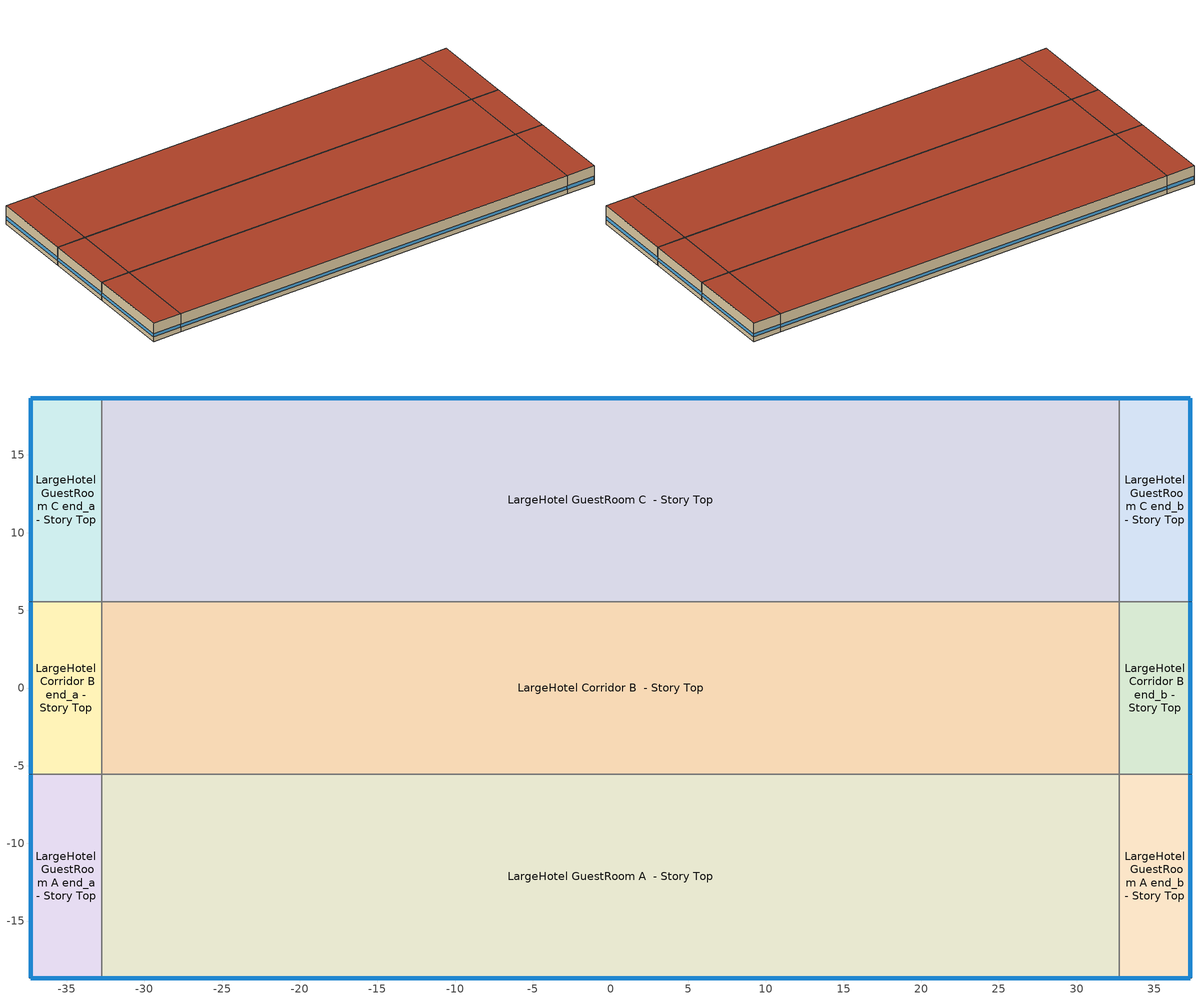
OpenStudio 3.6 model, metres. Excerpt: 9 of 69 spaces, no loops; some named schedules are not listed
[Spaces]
LargeHotel GuestRoom A end_a - Story Top
 floor adiabatic (Typical Interior Floor): -37.33,-18.67 -37.33,-5.55 -32.76,-5.55 -32.76,-18.67 z12.19
 wall outside: -37.33,-5.55 -37.33,-18.67 -32.76,-18.67 z12.19:15.24
 wall to LargeHotel Corridor B end_a - Story Top: -32.76,-5.55 -37.33,-5.55 z12.19:15.24
 wall to LargeHotel GuestRoom A  - Story Top: -32.76,-18.67 -32.76,-5.55 z12.19:15.24
 window (Window U-0.75 SHGC 0.48): -37.33,-5.58 -37.33,-18.64 z12.95:13.5; -37.3,-18.67 -32.78,-18.67 z12.95:13.51
 roof outside: -32.76,-18.67 -32.76,-5.55 -37.33,-5.55 -37.33,-18.67 z15.24
LargeHotel Corridor B end_a - Story Top
 floor adiabatic (Typical Interior Floor): -37.33,-5.55 -37.33,5.55 -32.76,5.55 -32.76,-5.55 z12.19
 wall outside: -37.33,5.55 -37.33,-5.55 z12.19:15.24
 wall to LargeHotel GuestRoom C end_a - Story Top: -32.76,5.55 -37.33,5.55 z12.19:15.24
 wall to LargeHotel Corridor B  - Story Top: -32.76,-5.55 -32.76,5.55 z12.19:15.24
 window (Window U-0.75 SHGC 0.48): -37.33,5.53 -37.33,-5.53 z12.95:13.51
 roof outside: -32.76,-5.55 -32.76,5.55 -37.33,5.55 -37.33,-5.55 z15.24
LargeHotel GuestRoom C end_a - Story Top
 floor adiabatic (Typical Interior Floor): -37.33,5.55 -37.33,18.67 -32.76,18.67 -32.76,5.55 z12.19
 wall outside: -32.76,18.67 -37.33,18.67 -37.33,5.55 z12.19:15.24
 wall to LargeHotel GuestRoom C  - Story Top: -32.76,5.55 -32.76,18.67 z12.19:15.24
 window (Window U-0.75 SHGC 0.48): -37.33,18.64 -37.33,5.58 z12.95:13.5; -32.78,18.67 -37.3,18.67 z12.95:13.51
 roof outside: -32.76,5.55 -32.76,18.67 -37.33,18.67 -37.33,5.55 z15.24
LargeHotel GuestRoom A  - Story Top
 floor adiabatic (Typical Interior Floor): -32.76,-18.67 -32.76,-5.55 32.76,-5.55 32.76,-18.67 z12.19
 wall outside: -32.76,-18.67 32.76,-18.67 z12.19:15.24
 wall to LargeHotel Corridor B  - Story Top: 32.76,-5.55 -32.76,-5.55 z12.19:15.24
 wall to LargeHotel GuestRoom A end_b - Story Top: 32.76,-18.67 32.76,-5.55 z12.19:15.24
 window (Window U-0.75 SHGC 0.48): -32.73,-18.67 32.73,-18.67 z12.95:13.5
 roof outside: 32.76,-18.67 32.76,-5.55 -32.76,-5.55 -32.76,-18.67 z15.24
LargeHotel Corridor B  - Story Top
 floor adiabatic (Typical Interior Floor): -32.76,-5.55 -32.76,5.55 32.76,5.55 32.76,-5.55 z12.19
 wall to LargeHotel GuestRoom C  - Story Top: 32.76,5.55 -32.76,5.55 z12.19:15.24
 wall to LargeHotel Corridor B end_b - Story Top: 32.76,-5.55 32.76,5.55 z12.19:15.24
 roof outside: 32.76,-5.55 32.76,5.55 -32.76,5.55 -32.76,-5.55 z15.24
LargeHotel GuestRoom C  - Story Top
 floor adiabatic (Typical Interior Floor): -32.76,5.55 -32.76,18.67 32.76,18.67 32.76,5.55 z12.19
 wall outside: 32.76,18.67 -32.76,18.67 z12.19:15.24
 wall to LargeHotel GuestRoom C end_b - Story Top: 32.76,5.55 32.76,18.67 z12.19:15.24
 window (Window U-0.75 SHGC 0.48): 32.73,18.67 -32.73,18.67 z12.95:13.5
 roof outside: 32.76,5.55 32.76,18.67 -32.76,18.67 -32.76,5.55 z15.24
LargeHotel GuestRoom A end_b - Story Top
 floor adiabatic (Typical Interior Floor): 32.76,-18.67 32.76,-5.55 37.33,-5.55 37.33,-18.67 z12.19
 wall outside: 32.76,-18.67 37.33,-18.67 37.33,-5.55 z12.19:15.24
 wall to LargeHotel Corridor B end_b - Story Top: 37.33,-5.55 32.76,-5.55 z12.19:15.24
 window (Window U-0.75 SHGC 0.48): 32.78,-18.67 37.3,-18.67 z12.95:13.51; 37.33,-18.64 37.33,-5.58 z12.95:13.5
 roof outside: 37.33,-18.67 37.33,-5.55 32.76,-5.55 32.76,-18.67 z15.24
LargeHotel Corridor B end_b - Story Top
 floor adiabatic (Typical Interior Floor): 32.76,-5.55 32.76,5.55 37.33,5.55 37.33,-5.55 z12.19
 wall outside: 37.33,-5.55 37.33,5.55 z12.19:15.24
 wall to LargeHotel GuestRoom C end_b - Story Top: 37.33,5.55 32.76,5.55 z12.19:15.24
 window (Window U-0.75 SHGC 0.48): 37.33,-5.53 37.33,5.53 z12.95:13.51
 roof outside: 37.33,-5.55 37.33,5.55 32.76,5.55 32.76,-5.55 z15.24
LargeHotel GuestRoom C end_b - Story Top
 floor adiabatic (Typical Interior Floor): 32.76,5.55 32.76,18.67 37.33,18.67 37.33,5.55 z12.19
 wall outside: 37.33,5.55 37.33,18.67 32.76,18.67 z12.19:15.24
 window (Window U-0.75 SHGC 0.48): 37.33,5.58 37.33,18.64 z12.95:13.5; 37.3,18.67 32.78,18.67 z12.95:13.51
 roof outside: 37.33,5.55 37.33,18.67 32.76,18.67 32.76,5.55 z15.24
[Site]
Maxwell Afb: Latitude {deg}=32.38; Longitude {deg}=-86.35; Time Zone {hr}=-6; Elevation {m}=53; Terrain=City
[Site:WaterMainsTemperature]
Calculation Method=Correlation; Annual Average Outdoor Air Temperature {C}=18.7358; Maximum Difference In Monthly Average Outdoor Air Temperatures {deltaC}=20.53
[SizingPeriod:DesignDay] Daily Dry-Bulb Temperature Range {deltaC}=10.3; Barometric Pressure {Pa}=100702; Wind Speed {m/s}=3; Wind Direction {deg}=240; Rain Indicator=No; Snow Indicator=No; Day of Month=21; Month=7; Day Type=SummerDesignDay; Daylight Saving Time Indicator=No; Dry-Bulb Temperature Range Modifier Type=DefaultMultipliers; Solar Model Indicator=ASHRAETau; ASHRAE Clear Sky Optical Depth for Beam Irradiance=0.459; ASHRAE Clear Sky Optical Depth for Diffuse Irradiance=2.177
Name | Maximum Dry-Bulb Temperature {C} | Humidity Condition Type | Wetbulb or DewPoint at Maximum Dry-Bulb {C}
Maxwell Afb Ann Clg .4% Condns DB=>MWB 1 | 36.3 | Wetbulb | 24.8
Maxwell Afb Ann Clg .4% Condns WB=>MDB 1 | 32.9 | Wetbulb | 27
Maxwell Afb Ann Clg 1% Condns DB=>MWB 1 | 35.2 | Wetbulb | 24.8
Maxwell Afb Ann Clg 2% Condns DP=>MDB 1 | 28.6 | Dewpoint | 24.5
[ClimateZones]
Climate Zone Institution Name 1=ASHRAE; Climate Zone Document Name 1=ANSI/ASHRAE Standard 169; Climate Zone Document Year 1=2006; Climate Zone Value 1=ASHRAE 169-2013-3A; Climate Zone Institution Name 2=CEC; Climate Zone Document Name 2=California Climate Zone Descriptions; Climate Zone Document Year 2=1995
[Building]
ComStock DOE Ref 1980-2004|LargeHotel: North Axis {deg}=135; Default Construction Set=Res ComStock DOE Ref 1980-2004 - LrgHotel - ASHRAE 169-2013-3A; Default Schedule Set=Building Default Schedule Set; Standards Building Type=LargeHotel
[Site:GroundTemperature:FCfactorMethod]
January Ground Temperature {C}=16; February Ground Temperature {C}=11.9; March Ground Temperature {C}=7.7; April Ground Temperature {C}=4; May Ground Temperature {C}=7.9; June Ground Temperature {C}=13.8; July Ground Temperature {C}=17.2; August Ground Temperature {C}=20.8; September Ground Temperature {C}=24.8; October Ground Temperature {C}=26.1; November Ground Temperature {C}=26.5; December Ground Temperature {C}=22.5
[DefaultConstructionSet]
Res ComStock DOE Ref 1980-2004 - LrgHotel - ASHRAE 169-2013-3A: Default Exterior Surface Constructions=Default Surface Constructions 1; Default Interior Surface Constructions=Default Surface Constructions 2; Default Ground Contact Surface Constructions=Default Surface Constructions 3; Default Exterior SubSurface Constructions=Default Sub Surface Constructions 1; Default Interior SubSurface Constructions=Default Sub Surface Constructions 2; Interior Partition Construction=Typical Interior Partition
[DefaultSurfaceConstructions]
Name | Floor Construction | Wall Construction | Roof Ceiling Construction
Default Surface Constructions 1 | Typical Insulated Exterior Mass Floor | Typical Insulated Steel Framed Exterior Wall R-7.69 | Typical IEAD Roof R-13.89
Default Surface Constructions 2 | Typical Interior Floor | Typical Interior Wall | Typical Interior Ceiling
Default Surface Constructions 3 | Typical Insulated Carpeted 6in Slab Floor | Typical Insulated Basement Mass Wall R-6.99
[Construction]
Typical Insulated Exterior Mass Floor: Typical Insulation R-1.06, 4 in. Normalweight Concrete Floor, Typical Carpet Pad
Typical IEAD Roof R-13.89: Roof Membrane, Typical Insulation R-12.77, Metal Roof Surface
Typical Interior Floor: 100mm Normalweight concrete floor, CP02 CARPET PAD
Typical Interior Wall: G01 13mm gypsum board, G01 13mm gypsum board
Typical Interior Ceiling: CP02 CARPET PAD, 100mm Normalweight concrete floor
Typical Insulated Carpeted 6in Slab Floor: 6 in. Normalweight Concrete Floor, Typical Carpet Pad
Typical Insulated Basement Mass Wall R-6.99: Typical Insulation R-5.44, 8 in. Concrete Block Basement Wall
U 0.72 SHGC 0.25 Simple Glazing Window U-0.72 SHGC 0.25: U 0.72 SHGC 0.25 Simple Glazing U-0.72 SHGC 0.25
U 0.72 SHGC 0.25 Simple Glazing Window U-0.72 SHGC 0.25 1: U 0.72 SHGC 0.25 Simple Glazing U-0.72 SHGC 0.25 1
Typical Insulated Metal Door: F08 Metal surface, Typical Insulation R-5.51
U 0.88 SHGC 0.16 Sgl Ref-A-L Clr 6mm: REF A CLEAR LO 6MM
Typical Overhead Door: Typical Insulation R-5.51
Typical Interior Window: Clear 3mm
Typical Interior Door; Typical Interior Partition: G05 25mm wood
Typical Insulated Steel Framed Exterior Wall R-7.69: 25mm Stucco, 5/8 in. Gypsum Board, Typical Insulation R-5.51, 5/8 in. Gypsum Board
InteriorFurnishings 1: Std Wood 6inch 1
Window U-0.75 SHGC 0.48: Simple Glazing Double - No LowE - Tinted/Reflective - Aluminum
[Material:NoMass] Roughness=Smooth; Thermal Absorptance=0.9; Solar Absorptance=0.7
Name | Thermal Resistance {m2-K/W} | Visible Absorptance
Typical Insulation R-1.06 | 0.18664 | 0.7
Typical Carpet Pad; CP02 CARPET PAD | 0.21648 | 0.8
Typical Insulation R-12.77 | 2.24922 | 0.7
Typical Insulation R-5.44 | 0.958542 | 0.7
Typical Insulation R-5.51 | 0.970972 | 0.7
[Material] Thermal Absorptance=0.9
Name | Roughness | Thickness {m} | Conductivity {W/m-K} | Density {kg/m3} | Specific Heat {J/kg-K} | Solar Absorptance | Visible Absorptance
4 in. Normalweight Concrete Floor | MediumRough | 0.1016 | 2.31 | 2322 | 832 | 0.7 | 0.7
Roof Membrane | VeryRough | 0.0095 | 0.16 | 1121.29 | 1460 | 0.7 | 0.7
Metal Roof Surface; F08 Metal surface | Smooth | 0.0008 | 45.28 | 7824 | 500 | 0.7 | 0.7
100mm Normalweight concrete floor | MediumRough | 0.1016 | 2.31045 | 2322 | 832.557 | 0.7 | 0.7
G01 13mm gypsum board | Smooth | 0.0127 | 0.160031 | 800.001 | 1090.73 | 0.7 | 0.5
6 in. Normalweight Concrete Floor | MediumRough | 0.1524 | 2.31 | 2322 | 832 | 0.7 | 0.7
8 in. Concrete Block Basement Wall | MediumRough | 0.2032 | 1.326 | 1842 | 912 | 0.7 | 0.7
G05 25mm wood | MediumSmooth | 0.0254 | 0.15 | 608 | 1630 | 0.5 | 0.5
25mm Stucco | Smooth | 0.0254 | 0.72 | 1856 | 840 | 0.7 | 0.7
5/8 in. Gypsum Board | MediumSmooth | 0.0159 | 0.16 | 800 | 1090 | 0.7 | 0.7
Std Wood 6inch 1 | MediumSmooth | 0.15 | 0.12 | 540 | 1210 | 0.7 | 0.7
[DefaultSubSurfaceConstructions]
Name | Fixed Window Construction | Operable Window Construction | Door Construction | Glass Door Construction | Overhead Door Construction | Tubular Daylight Dome Construction | Tubular Daylight Diffuser Construction
Default Sub Surface Constructions 1 | U 0.72 SHGC 0.25 Simple Glazing Window U-0.72 SHGC 0.25 | U 0.72 SHGC 0.25 Simple Glazing Window U-0.72 SHGC 0.25 1 | Typical Insulated Metal Door | U 0.88 SHGC 0.16 Sgl Ref-A-L Clr 6mm | Typical Overhead Door | Typical Interior Window | Typical Interior Window
Default Sub Surface Constructions 2 | Typical Interior Window | Typical Interior Window | Typical Interior Door
[WindowMaterial:SimpleGlazingSystem]
Name | U-Factor {W/m2-K} | Solar Heat Gain Coefficient | Visible Transmittance
U 0.72 SHGC 0.25 Simple Glazing U-0.72 SHGC 0.25; U 0.72 SHGC 0.25 Simple Glazing U-0.72 SHGC 0.25 1 | 4.08835 | 0.25 | 0.13
Simple Glazing Double - No LowE - Tinted/Reflective - Aluminum | 4.25302 | 0.484 | 0.411
[WindowMaterial:Glazing] Optical Data Type=SpectralAverage; Infrared Transmittance at Normal Incidence=0; Front Side Infrared Hemispherical Emissivity=0.84; Conductivity {W/m-K}=0.9; Dirt Correction Factor for Solar and Visible Transmittance=1; Solar Diffusing=No
Name | Thickness {m} | Solar Transmittance at Normal Incidence | Front Side Solar Reflectance at Normal Incidence | Back Side Solar Reflectance at Normal Incidence | Visible Transmittance at Normal Incidence | Front Side Visible Reflectance at Normal Incidence | Back Side Visible Reflectance at Normal Incidence | Back Side Infrared Hemispherical Emissivity
REF A CLEAR LO 6MM | 0.006 | 0.066 | 0.341 | 0.493 | 0.08 | 0.41 | 0.37 | 0.4
Clear 3mm | 0.003 | 0.837 | 0.075 | 0.075 | 0.898 | 0.081 | 0.081 | 0.84
[SpaceType] Standards Building Type=LargeHotel
Name | Default Schedule Set | Design Specification Outdoor Air Object | Standards Space Type
LargeHotel Corridor - ComStock DOE Ref 1980-2004 | LargeHotel Corridor Schedule Set | LargeHotel Corridor Ventilation | Corridor
LargeHotel GuestRoom - ComStock DOE Ref 1980-2004 | LargeHotel GuestRoom Schedule Set | LargeHotel GuestRoom Ventilation | GuestRoom
[BuildingStory]
Story Top: Nominal Z Coordinate {m}=12.192; Nominal Floor to Floor Height {m}=3.048
[Space] Building Story=Story Top
Name | Space Type | Thermal Zone
LargeHotel GuestRoom A end_a - Story Top | LargeHotel GuestRoom - ComStock DOE Ref 1980-2004 | Zone LargeHotel GuestRoom A end_a - Story Top
LargeHotel Corridor B end_a - Story Top | LargeHotel Corridor - ComStock DOE Ref 1980-2004 | Zone LargeHotel Corridor B end_a - Story Top
LargeHotel GuestRoom C end_a - Story Top | LargeHotel GuestRoom - ComStock DOE Ref 1980-2004 | Zone LargeHotel GuestRoom C end_a - Story Top
LargeHotel GuestRoom A  - Story Top | LargeHotel GuestRoom - ComStock DOE Ref 1980-2004 | Zone LargeHotel GuestRoom A  - Story Top
LargeHotel Corridor B  - Story Top | LargeHotel Corridor - ComStock DOE Ref 1980-2004 | Zone LargeHotel Corridor B  - Story Top
LargeHotel GuestRoom C  - Story Top | LargeHotel GuestRoom - ComStock DOE Ref 1980-2004 | Zone LargeHotel GuestRoom C  - Story Top
LargeHotel GuestRoom A end_b - Story Top | LargeHotel GuestRoom - ComStock DOE Ref 1980-2004 | Zone LargeHotel GuestRoom A end_b - Story Top
LargeHotel Corridor B end_b - Story Top | LargeHotel Corridor - ComStock DOE Ref 1980-2004 | Zone LargeHotel Corridor B end_b - Story Top
LargeHotel GuestRoom C end_b - Story Top | LargeHotel GuestRoom - ComStock DOE Ref 1980-2004 | Zone LargeHotel GuestRoom C end_b - Story Top
[ThermalZone] Multiplier=1; Use Ideal Air Loads=No
Name | Thermostat
Zone LargeHotel GuestRoom A end_a - Story Top | LargeHotel GuestRoom - ComStock DOE Ref 1980-2004 Thermostat 7
Zone LargeHotel Corridor B end_a - Story Top | LargeHotel Corridor - ComStock DOE Ref 1980-2004 Thermostat 7
Zone LargeHotel GuestRoom C end_a - Story Top | LargeHotel GuestRoom - ComStock DOE Ref 1980-2004 Thermostat 18
Zone LargeHotel GuestRoom A  - Story Top | LargeHotel GuestRoom - ComStock DOE Ref 1980-2004 Thermostat 3
Zone LargeHotel Corridor B  - Story Top | LargeHotel Corridor - ComStock DOE Ref 1980-2004 Thermostat 3
Zone LargeHotel GuestRoom C  - Story Top | LargeHotel GuestRoom - ComStock DOE Ref 1980-2004 Thermostat 14
Zone LargeHotel GuestRoom A end_b - Story Top | LargeHotel GuestRoom - ComStock DOE Ref 1980-2004 Thermostat 10
Zone LargeHotel Corridor B end_b - Story Top | LargeHotel Corridor - ComStock DOE Ref 1980-2004 Thermostat 10
Zone LargeHotel GuestRoom C end_b - Story Top | LargeHotel GuestRoom - ComStock DOE Ref 1980-2004 Thermostat 21
[People:Definition] Number of People Calculation Method=People/Area; Fraction Radiant=0.3
Name | People per Space Floor Area {person/m2}
LargeHotel Corridor People Definition | 0.0107639
LargeHotel GuestRoom People Definition | 0.0384272
[People] Work Efficiency Schedule=Work Efficiency Schedule; Clothing Insulation Schedule=Clothing Schedule; Air Velocity Schedule=Air Velocity Schedule; Multiplier=1
Name | People Definition | Space or SpaceType
LargeHotel Corridor People | LargeHotel Corridor People Definition | LargeHotel Corridor - ComStock DOE Ref 1980-2004
LargeHotel GuestRoom People | LargeHotel GuestRoom People Definition | LargeHotel GuestRoom - ComStock DOE Ref 1980-2004
[Lights:Definition] Design Level Calculation Method=Watts/Area; Fraction Visible=0.2; Return Air Fraction=0
Name | Watts per Space Floor Area {W/m2} | Fraction Radiant
LargeHotel GuestRoom - ComStock DOE Ref 1980-2004 Task Lights Definition | 12.2275 | 0.125
LargeHotel Corridor - ComStock DOE Ref 1980-2004 General Lights Definition | 2.94907 | 0.31
[ElectricEquipment:Definition]
LargeHotel GuestRoom Elec Equip Definition: Design Level Calculation Method=Watts/Area; Watts per Space Floor Area {W/m2}=14.316; Fraction Latent=0; Fraction Radiant=0.5; Fraction Lost=0
[ElectricEquipment]
LargeHotel GuestRoom Elec Equip: Electric Equipment Definition=LargeHotel GuestRoom Elec Equip Definition; Space or SpaceType=LargeHotel GuestRoom - ComStock DOE Ref 1980-2004
[DesignSpecification:OutdoorAir] Outdoor Air Method=Sum
Name | Outdoor Air Flow per Floor Area {m3/s-m2} | Outdoor Air Flow per Person {m3/s-person}
LargeHotel Corridor Ventilation | 0.000254
LargeHotel GuestRoom Ventilation |  | 0.00707921
[DefaultScheduleSet]
Name | Number of People Schedule | People Activity Level Schedule | Lighting Schedule | Electric Equipment Schedule | Infiltration Schedule | Hours of Operation Schedule
LargeHotel Corridor Schedule Set | LargeHotel Common Occ | LargeHotel Activity | LargeHotel Bldg Light | LargeHotel Bldg Equip | LargeHotel Infil Quarter On
LargeHotel GuestRoom Schedule Set | LargeHotel GuestRoom Occ | LargeHotel Activity | HotelLarge BLDG_LIGHT_GUESTROOM_SCH_2013 | LargeHotel GuestRoom Equip | LargeHotel Infil Quarter On
Building Default Schedule Set |  |  |  |  |  | Building Hours of Operation NonResidential
[SpaceInfiltration:DesignFlowRate] Schedule=Always On Discrete; Design Flow Rate Calculation Method=Flow/ExteriorArea; Constant Term Coefficient=0; Temperature Term Coefficient=0; Velocity Term Coefficient=0.224; Velocity Squared Term Coefficient=0
Name | Space or SpaceType | Flow per Exterior Surface Area {m3/s-m2}
LargeHotel Corridor B end_a - Story Top Infiltration | LargeHotel Corridor B end_a - Story Top | 0.000410093
LargeHotel Corridor B end_b - Story Top Infiltration | LargeHotel Corridor B end_b - Story Top | 0.000410093
LargeHotel GuestRoom A  - Story Top Infiltration | LargeHotel GuestRoom A  - Story Top | 0.000193373
LargeHotel GuestRoom A end_a - Story Top Infiltration | LargeHotel GuestRoom A end_a - Story Top | 0.000485388
LargeHotel GuestRoom A end_b - Story Top Infiltration | LargeHotel GuestRoom A end_b - Story Top | 0.000485388
LargeHotel GuestRoom C  - Story Top Infiltration | LargeHotel GuestRoom C  - Story Top | 0.000193373
LargeHotel GuestRoom C end_a - Story Top Infiltration | LargeHotel GuestRoom C end_a - Story Top | 0.000485388
LargeHotel GuestRoom C end_b - Story Top Infiltration | LargeHotel GuestRoom C end_b - Story Top | 0.000485388
[Exterior:Lights:Definition]
Name | Design Level {W}
Parking Areas and Drives Def (W/ft^2) | 0.0414577
Building Facades Def (W/ft^2) | 0.2
Main Entries Def (W/ft) | 30
Other Doors Def (W/ft) | 20
Entry Canopies Def (W/ft^2) | 1.25
[Exterior:Lights] Schedule=Always On Discrete; Control Option=AstronomicalClock
Name | Exterior Lights Definition | Multiplier
Parking Areas and Drives | Parking Areas and Drives Def (W/ft^2) | 107836
Building Facades | Building Facades Def (W/ft^2) | 7348.47
Main Entries | Main Entries Def (W/ft) | 48
Other Doors | Other Doors Def (W/ft) | 27.24
Entry Canopies | Entry Canopies Def (W/ft^2) | 1620
[ThermostatSetpoint:DualSetpoint]
Name | Heating Setpoint Temperature Schedule | Cooling Setpoint Temperature Schedule
LargeHotel Corridor - ComStock DOE Ref 1980-2004 Thermostat 3; LargeHotel Corridor - ComStock DOE Ref 1980-2004 Thermostat 7; LargeHotel Corridor - ComStock DOE Ref 1980-2004 Thermostat 10 | LargeHotel Corridor HtgSetp | LargeHotel Corridor ClgSetp
LargeHotel GuestRoom - ComStock DOE Ref 1980-2004 Thermostat 3; LargeHotel GuestRoom - ComStock DOE Ref 1980-2004 Thermostat 7; LargeHotel GuestRoom - ComStock DOE Ref 1980-2004 Thermostat 10; LargeHotel GuestRoom - ComStock DOE Ref 1980-2004 Thermostat 14; LargeHotel GuestRoom - ComStock DOE Ref 1980-2004 Thermostat 18; LargeHotel GuestRoom - ComStock DOE Ref 1980-2004 Thermostat 21 | LargeHotel GuestRoom HtgSetp | LargeHotel GuestRoom ClgSetp
[InternalMass:Definition]
Internal Mass Definition 2: Construction=InteriorFurnishings 1; Design Level Calculation Method=SurfaceArea/Area; Surface Area per Space Floor Area=2
[InternalMass] Internal Mass Definition=Internal Mass Definition 2; Multiplier=1
Name | Space or SpaceType
LargeHotel Corridor B  - Story Top Mass | LargeHotel Corridor B  - Story Top
LargeHotel Corridor B end_a - Story Top Mass | LargeHotel Corridor B end_a - Story Top
LargeHotel GuestRoom A end_a - Story Top Mass | LargeHotel GuestRoom A end_a - Story Top
LargeHotel GuestRoom A end_b - Story Top Mass | LargeHotel GuestRoom A end_b - Story Top
LargeHotel GuestRoom C end_b - Story Top Mass | LargeHotel GuestRoom C end_b - Story Top
LargeHotel GuestRoom C end_a - Story Top Mass | LargeHotel GuestRoom C end_a - Story Top
LargeHotel Corridor B end_b - Story Top Mass | LargeHotel Corridor B end_b - Story Top
LargeHotel GuestRoom A  - Story Top Mass | LargeHotel GuestRoom A  - Story Top
LargeHotel GuestRoom C  - Story Top Mass | LargeHotel GuestRoom C  - Story Top
[Lights] Fraction Replaceable=1
Name | Lights Definition | Space or SpaceType
LargeHotel GuestRoom - ComStock DOE Ref 1980-2004 Task Lighting | LargeHotel GuestRoom - ComStock DOE Ref 1980-2004 Task Lights Definition | LargeHotel GuestRoom - ComStock DOE Ref 1980-2004
LargeHotel Corridor - ComStock DOE Ref 1980-2004 General Lighting | LargeHotel Corridor - ComStock DOE Ref 1980-2004 General Lights Definition | LargeHotel Corridor - ComStock DOE Ref 1980-2004
[Schedule:Ruleset]
Name | Default Day Schedule | Summer Design Day Schedule | Winter Design Day Schedule
LargeHotel GuestRoom HtgSetp | LargeHotel GuestRoom HtgSetp Default | LargeHotel GuestRoom HtgSetp Summer Design Day | LargeHotel GuestRoom HtgSetp Winter Design Day
LargeHotel GuestRoom ClgSetp | LargeHotel GuestRoom ClgSetp Default | LargeHotel GuestRoom ClgSetp Summer Design Day | LargeHotel GuestRoom ClgSetp Winter Design Day
[Schedule:Day]
LargeHotel GuestRoom Occ Default: Yes, 0, 5, 0.4125, 0, 15, 0.425, 0, 25, 0.4375, 0, 35, 0.45, 0, 45, 0.4625, 0, 55, 0.475, 1, 5, 0.4875, 1, 15, 0.5, 1, 45, 0.5, 1, 55, 0.513333, 2, 5, 0.526667, 2, 15, 0.54, 2, 25, 0.553333, 2, 35, 0.566667, 2, 45, 0.58, 2, 55, 0.591667, 3, 5, 0.603333, 3, 15, 0.615, 3, 25, 0.626667, 3, 35, 0.638333, 3, 45, 0.65, 6, 45, 0.65, 6, 55, 0.625, 7, 5, 0.6, 7, 15, 0.575, 7, 25, 0.55, 7, 35, 0.525, 7, 45, 0.5, 7, 55, 0.463333, 8, 5, 0.426667, 8, 15, 0.39, 8, 24, 0.353333, 8, 34, 0.316667, 8, 44, 0.28, 8, 45, 0.28, 9, 15, 0.28, 9, 24, 0.27375, 9, 34, 0.2675, 9, 44, 0.26125, 9, 54, 0.255, 10, 4, 0.24875, 10, 14, 0.2425, 10, 24, 0.23625, 10, 34, 0.23, 10, 44, 0.22375, 10, 54, 0.2175, 11, 4, 0.21125, 11, 14, 0.205, 11, 24, 0.19875, 11, 34, 0.1925, 11, 44, 0.18625, 11, 54, 0.18, 12, 4, 0.17375, 12, 14, 0.1675, 12, 24, 0.16125, 12, 34, 0.155, 12, 44, 0.14875, 12, 54, 0.1425, 13, 4, 0.13625, 13, 14, 0.13, 13, 15, 0.13, 17, 45, 0.13, 17, 55, 0.133889, 18, 5, 0.137778, 18, 15, 0.141667, 18, 25, 0.145556, 18, 35, 0.149444, 18, 45, 0.153333, 18, 55, 0.157222, 19, 5, 0.161111, 19, 15, 0.165, 19, 25, 0.168889, 19, 35, 0.172778, 19, 45, 0.176667, 19, 55, 0.180556, 20, 5, 0.184444, 20, 15, 0.188333, 20, 25, 0.192222, 20, 35, 0.196111, 20, 45, 0.2, 20, 55, 0.225, 21, 5, 0.25, 21, 15, 0.275, 21, 25, 0.3, 21, 35, 0.325, 21, 45, 0.35, 23, 15, 0.35, 23, 25, 0.3625, 23, 35, 0.375, 23, 45, 0.3875, 23, 55, 0.4, 24, 0, 0.4125
LargeHotel GuestRoom Occ Summer Design Day; HotelLarge BLDG_LIGHT_GUESTROOM_SCH_2013 Summer Design Day; LargeHotel GuestRoom Equip Summer Design Day: 24, 0, 1
LargeHotel GuestRoom Occ Wknd Day: Yes, 0, 10, 0.50099, 0, 20, 0.50198, 0, 30, 0.50297, 0, 40, 0.50396, 0, 49, 0.50495, 0, 50, 0.647525, 0, 59, 0.505941, 1, 0, 0.648515, 1, 9, 0.506931, 1, 10, 0.649505, 1, 15, 0.65, 1, 19, 0.507921, 1, 30, 0.508911, 1, 40, 0.509901, 1, 50, 0.510891, 2, 0, 0.511881, 2, 9, 0.512871, 2, 19, 0.513861, 2, 29, 0.514851, 2, 39, 0.515842, 2, 49, 0.516832, 2, 59, 0.517822, 3, 9, 0.518812, 3, 19, 0.519802, 3, 29, 0.520792, 3, 39, 0.521782, 3, 49, 0.522772, 3, 59, 0.523762, 4, 9, 0.524752, 4, 19, 0.525743, 4, 29, 0.526733, 4, 30, 0.2, 4, 39, 0.527723, 4, 40, 0.223333, 4, 49, 0.528713, 4, 50, 0.246667, 5, 0, 0.529703, 5, 10, 0.530693, 5, 15, 0.65, 5, 20, 0.531683, 5, 25, 0.625, 5, 30, 0.532673, 5, 35, 0.6, 5, 40, 0.533663, 5, 45, 0.575, 5, 50, 0.534653, 5, 55, 0.55, 6, 0, 0.535644, 6, 5, 0.525, 6, 10, 0.536634, 6, 15, 0.5, 6, 20, 0.537624, 6, 25, 0.496257, 6, 30, 0.538614, 6, 35, 0.492515, 6, 40, 0.539604, 6, 45, 0.488772, 6, 50, 0.540594, 6, 55, 0.485029, 7, 0, 0.541584, 7, 5, 0.481287, 7, 10, 0.542574, 7, 15, 0.477544, 7, 20, 0.543564, 7, 25, 0.473801, 7, 30, 0.544554, 7, 35, 0.470058, 7, 40, 0.545545, 7, 45, 0.466316, 7, 50, 0.546535, 7, 55, 0.462573, 8, 0, 0.547525, 8, 5, 0.45883, 8, 10, 0.548515, 8, 15, 0.455088, 8, 20, 0.549505, 8, 25, 0.451345, 8, 30, 0.550495, 8, 35, 0.447602, 8, 40, 0.551485, 8, 45, 0.44386, 8, 50, 0.552475, 8, 54, 0.440117, 9, 0, 0.553465, 9, 4, 0.436374, 9, 10, 0.554455, 9, 14, 0.432632, 9, 20, 0.555446, 9, 24, 0.428889, 9, 30, 0.556436, 9, 34, 0.425146, 9, 39, 0.557426, 9, 44, 0.421404, 9, 49, 0.558416, 9, 54, 0.417661, 9, 59, 0.559406, 10, 4, 0.413918, 10, 9, 0.560396, 10, 14, 0.410175, 10, 19, 0.561386, 10, 24, 0.406433, 10, 29, 0.562376, 10, 34, 0.40269, 10, 39, 0.563366, 10, 44, 0.398947, 10, 49, 0.564356, 10, 54, 0.395205, 10, 59, 0.565347, 11, 4, 0.391462, 11, 9, 0.566337, 11, 14, 0.387719, 11, 19, 0.567327, 11, 24, 0.383977, 11, 29, 0.568317, 11, 34, 0.380234, 11, 39, 0.569307, 11, 44, 0.376491, 11, 49, 0.570297, 11, 54, 0.372749, 11, 59, 0.571287, 12, 4, 0.369006, 12, 9, 0.572277, 12, 14, 0.365263, 12, 19, 0.573267, 12, 24, 0.36152, 12, 29, 0.574257, 12, 34, 0.357778, 12, 39, 0.575248, 12, 44, 0.354035, 12, 49, 0.576238, 12, 54, 0.350292, 12, 59, 0.577228, 13, 4, 0.34655, 13, 9, 0.578218, 13, 14, 0.342807, 13, 19, 0.579208, 13, 22, 0.34, 13, 29, 0.580198, 13, 39, 0.581188, 13, 49, 0.582178, 13, 52, 0.34, 13, 59, 0.583168, 14, 2, 0.337128, 14, 9, 0.584158, 14, 12, 0.334256, 14, 19, 0.585149, 14, 22, 0.331385, 14, 29, 0.586139, 14, 32, 0.328513, 14, 39, 0.587129, 14, 42, 0.325641, 14, 49, 0.588119, 14, 52, 0.322769, 14, 59, 0.589109, 15, 2, 0.319897, 15, 9, 0.590099, 15, 12, 0.317026, 15, 19, 0.591089, 15, 22, 0.314154, 15, 29, 0.592079, 15, 32, 0.311282, 15, 39, 0.593069, 15, 42, 0.30841, 15, 49, 0.594059, 15, 52, 0.305538, 15, 59, 0.59505, 16, 2, 0.302667, 16, 9, 0.59604, 16, 12, 0.299795, 16, 19, 0.59703, 16, 22, 0.296923, 16, 29, 0.59802, 16, 32, 0.294051, 16, 39, 0.59901, 16, 42, 0.291179, 16, 49, 0.6, 16, 52, 0.288308, 16, 59, 0.60099, 17, 2, 0.285436, 17, 9, 0.60198, 17, 12, 0.282564, 17, 19, 0.60297, 17, 22, 0.279692, 17, 29, 0.60396, 17, 32, 0.276821, 17, 39, 0.60495, 17, 42, 0.273949, 17, 49, 0.605941, 17, 52, 0.271077, 17, 59, 0.606931, 18, 2, 0.268205, 18, 9, 0.607921, 18, 12, 0.265333, 18, 19, 0.608911, 18, 22, 0.262462, 18, 29, 0.609901, 18, 32, 0.25959, 18, 39, 0.610891, 18, 42, 0.256718, 18, 49, 0.611881, 18, 52, 0.253846, 18, 59, 0.612871, 19, 2, 0.250974, 19, 9, 0.613861, 19, 12, 0.248103, 19, 19, 0.614851, 19, 22, 0.245231, 19, 30, 0.615842, 19, 32, 0.242359, 19, 40, 0.616832, 19, 42, 0.239487, 19, 50, 0.617822, 19, 52, 0.236615, 20, 0, 0.618812, 20, 2, 0.233744, 20, 10, 0.619802, 20, 12, 0.230872, 20, 20, 0.620792, 20, 22, 0.228, 20, 30, 0.621782, 20, 32, 0.225128, 20, 40, 0.622772, 20, 42, 0.222256, 20, 50, 0.623762, 20, 52, 0.219385, 21, 0, 0.624752, 21, 2, 0.216513, 21, 10, 0.625743, 21, 12, 0.213641, 21, 20, 0.626733, 21, 22, 0.210769, 21, 30, 0.627723, 21, 32, 0.207897, 21, 40, 0.628713, 21, 42, 0.205026, 21, 50, 0.629703, 21, 52, 0.202154, 22, 0, 0.2, 22, 10, 0.631683, 22, 20, 0.632673, 22, 30, 0.633663, 22, 40, 0.634653, 22, 50, 0.635644, 23, 0, 0.636634, 23, 10, 0.637624, 23, 20, 0.638614, 23, 30, 0.639604, 23, 40, 0.640594, 23, 50, 0.641584, 24, 0, 0.629703
LargeHotel GuestRoom Occ Winter Design Day; HotelLarge BLDG_LIGHT_GUESTROOM_SCH_2013 Winter Design Day; LargeHotel GuestRoom Equip Winter Design Day: 24, 0, 0
HotelLarge BLDG_LIGHT_GUESTROOM_SCH_2013 Default: Yes, 0, 10, 0.328625, 0, 15, 0.13, 0, 20, 0.327251, 0, 30, 0.325876, 0, 40, 0.324502, 0, 45, 0.13, 0, 49, 0.323127, 0, 55, 0.124167, 0, 59, 0.321753, 1, 4, 0.118333, 1, 9, 0.320378, 1, 15, 0.1125, 1, 19, 0.319003, 1, 25, 0.106667, 1, 30, 0.317629, 1, 35, 0.100833, 1, 40, 0.316254, 1, 45, 0.095, 1, 50, 0.31488, 1, 55, 0.0891667, 2, 0, 0.313505, 2, 5, 0.0833333, 2, 9, 0.312131, 2, 15, 0.0775, 2, 19, 0.310756, 2, 24, 0.0716667, 2, 29, 0.309381, 2, 34, 0.0658333, 2, 39, 0.308007, 2, 44, 0.06, 2, 45, 0.06, 2, 49, 0.306632, 2, 59, 0.305258, 3, 9, 0.303883, 3, 19, 0.302509, 3, 29, 0.301134, 3, 39, 0.299759, 3, 49, 0.298385, 3, 59, 0.29701, 4, 9, 0.295636, 4, 19, 0.294261, 4, 29, 0.292887, 4, 30, 0.05, 4, 39, 0.291512, 4, 40, 0.0554167, 4, 45, 0.06, 4, 49, 0.290137, 4, 50, 0.0608333, 4, 55, 0.0825, 5, 0, 0.288763, 5, 5, 0.105, 5, 10, 0.287388, 5, 15, 0.1275, 5, 20, 0.286014, 5, 25, 0.15, 5, 30, 0.284639, 5, 35, 0.1725, 5, 40, 0.283265, 5, 45, 0.195, 5, 50, 0.28189, 5, 55, 0.2175, 6, 0, 0.280515, 6, 5, 0.24, 6, 10, 0.279141, 6, 15, 0.2625, 6, 20, 0.277766, 6, 25, 0.285, 6, 30, 0.276392, 6, 35, 0.3075, 6, 40, 0.275017, 6, 45, 0.33, 6, 50, 0.273643, 7, 0, 0.272268, 7, 10, 0.270893, 7, 20, 0.269519, 7, 30, 0.268144, 7, 40, 0.26677, 7, 50, 0.265395, 8, 0, 0.264021, 8, 10, 0.262646, 8, 20, 0.261271, 8, 30, 0.259897, 8, 40, 0.258522, 8, 50, 0.257148, 9, 0, 0.255773, 9, 10, 0.254399, 9, 20, 0.253024, 9, 30, 0.251649, 9, 39, 0.250275, 9, 49, 0.2489, 9, 59, 0.247526, 10, 9, 0.246151, 10, 19, 0.244777, 10, 29, 0.243402, 10, 39, 0.242027, 10, 49, 0.240653, 10, 59, 0.239278, 11, 9, 0.237904, 11, 19, 0.236529, 11, 29, 0.235155, 11, 39, 0.23378, 11, 49, 0.232405, 11, 59, 0.231031, 12, 9, 0.229656, 12, 19, 0.228282, 12, 29, 0.226907, 12, 39, 0.225533, 12, 49, 0.224158, 12, 59, 0.222784, 13, 9, 0.221409, 13, 19, 0.220034, 13, 22, 0.33, 13, 29, 0.21866, 13, 32, 0.35, 13, 39, 0.217285, 13, 42, 0.37, 13, 49, 0.215911, 13, 52, 0.39, 13, 59, 0.214536, 14, 2, 0.41, 14, 9, 0.213162, 14, 12, 0.43, 14, 19, 0.211787, 14, 22, 0.45, 14, 29, 0.210412, 14, 32, 0.44384, 14, 39, 0.209038, 14, 42, 0.43768, 14, 49, 0.207663, 14, 52, 0.43152, 14, 59, 0.206289, 15, 2, 0.425361, 15, 9, 0.204914, 15, 12, 0.419201, 15, 19, 0.20354, 15, 22, 0.413041, 15, 29, 0.202165, 15, 32, 0.406881, 15, 39, 0.20079, 15, 42, 0.400721, 15, 49, 0.199416, 15, 52, 0.394561, 15, 59, 0.198041, 16, 2, 0.388402, 16, 9, 0.196667, 16, 12, 0.382242, 16, 19, 0.195292, 16, 22, 0.376082, 16, 29, 0.193918, 16, 32, 0.369922, 16, 39, 0.192543, 16, 42, 0.363762, 16, 49, 0.191168, 16, 52, 0.357602, 16, 59, 0.189794, 17, 2, 0.351443, 17, 9, 0.188419, 17, 12, 0.345283, 17, 19, 0.187045, 17, 22, 0.339123, 17, 29, 0.18567, 17, 32, 0.332963, 17, 39, 0.184296, 17, 42, 0.326803, 17, 49, 0.182921, 17, 52, 0.320643, 17, 59, 0.181546, 18, 2, 0.314484, 18, 9, 0.180172, 18, 12, 0.308324, 18, 19, 0.178797, 18, 22, 0.302164, 18, 29, 0.177423, 18, 32, 0.296004, 18, 39, 0.176048, 18, 42, 0.289844, 18, 49, 0.174674, 18, 52, 0.283684, 18, 59, 0.173299, 19, 2, 0.277525, 19, 9, 0.171924, 19, 12, 0.271365, 19, 19, 0.17055, 19, 22, 0.265205, 19, 30, 0.169175, 19, 32, 0.259045, 19, 40, 0.167801, 19, 42, 0.252885, 19, 50, 0.166426, 19, 52, 0.246725, 20, 0, 0.165052, 20, 2, 0.240566, 20, 10, 0.163677, 20, 12, 0.234406, 20, 20, 0.162302, 20, 22, 0.228246, 20, 30, 0.160928, 20, 32, 0.222086, 20, 40, 0.159553, 20, 42, 0.215926, 20, 50, 0.158179, 20, 52, 0.209766, 21, 0, 0.156804, 21, 2, 0.203607, 21, 10, 0.15543, 21, 12, 0.197447, 21, 20, 0.154055, 21, 22, 0.191287, 21, 30, 0.15268, 21, 40, 0.151306, 21, 50, 0.145152, 22, 0, 0.124394, 22, 10, 0.103636, 22, 20, 0.0828787, 22, 30, 0.062121, 22, 40, 0.0601008, 22, 50, 0.0580807, 23, 0, 0.0560605, 23, 10, 0.0540403, 23, 20, 0.0520202, 23, 30, 0.05, 23, 40, 0.134811, 23, 50, 0.133436, 24, 0, 0.149931
HotelLarge BLDG_LIGHT_GUESTROOM_SCH_2013 Wkdy Day: Yes, 0, 5, 0.596667, 0, 15, 0.625, 0, 25, 0.653333, 0, 35, 0.681667, 0, 45, 0.71, 0, 55, 0.725, 1, 5, 0.74, 1, 15, 0.755, 1, 25, 0.77, 1, 35, 0.785, 1, 45, 0.11, 1, 55, 0.106667, 2, 5, 0.103333, 2, 15, 0.1, 2, 24, 0.0966667, 2, 25, 0.74, 2, 34, 0.0933333, 2, 35, 0.725, 2, 44, 0.09, 2, 45, 0.09, 2, 54, 0.085, 2, 55, 0.681667, 3, 4, 0.08, 3, 5, 0.653333, 3, 14, 0.075, 3, 15, 0.625, 3, 24, 0.07, 3, 25, 0.596667, 3, 34, 0.065, 3, 35, 0.568333, 3, 44, 0.06, 3, 45, 0.06, 3, 55, 0.493333, 4, 5, 0.446667, 4, 15, 0.4, 4, 25, 0.353333, 4, 35, 0.306667, 4, 45, 0.26, 5, 45, 0.06, 5, 55, 0.0683333, 6, 5, 0.0766667, 6, 15, 0.085, 6, 25, 0.0933333, 6, 35, 0.101667, 6, 45, 0.11, 6, 55, 0.15, 7, 5, 0.19, 7, 15, 0.23, 7, 25, 0.27, 7, 35, 0.31, 7, 45, 0.35, 7, 55, 0.366667, 8, 5, 0.383333, 8, 15, 0.4, 8, 24, 0.416667, 8, 34, 0.433333, 8, 44, 0.45, 8, 45, 0.45, 8, 54, 0.433333, 9, 4, 0.416667, 9, 14, 0.4, 9, 24, 0.383333, 9, 34, 0.366667, 9, 44, 0.35, 9, 45, 0.35, 10, 15, 0.35, 10, 24, 0.3375, 10, 34, 0.325, 10, 44, 0.3125, 10, 54, 0.3, 11, 4, 0.2875, 11, 14, 0.275, 11, 24, 0.2625, 11, 34, 0.25, 11, 44, 0.2375, 11, 54, 0.225, 12, 4, 0.2125, 12, 14, 0.2, 12, 24, 0.1875, 12, 34, 0.175, 12, 44, 0.1625, 12, 54, 0.15, 13, 4, 0.1375, 13, 14, 0.125, 13, 24, 0.1125, 13, 34, 0.1, 13, 44, 0.0875, 13, 54, 0.075, 14, 4, 0.0625, 14, 14, 0.05, 14, 15, 0.05, 20, 45, 0.05, 20, 55, 0.0523333, 21, 5, 0.0546667, 21, 15, 0.057, 21, 25, 0.0593333, 21, 35, 0.0616667, 21, 45, 0.064, 21, 55, 0.065, 22, 5, 0.066, 22, 15, 0.067, 22, 25, 0.068, 22, 35, 0.069, 22, 45, 0.07, 22, 55, 0.148333, 23, 5, 0.226667, 23, 15, 0.305, 23, 25, 0.383333, 23, 35, 0.461667, 23, 45, 0.54, 23, 55, 0.568333, 24, 0, 0.596667
LargeHotel GuestRoom Equip Default: Yes, 0, 5, 0.503333, 0, 15, 0.5, 0, 25, 0.496667, 0, 35, 0.493333, 0, 45, 0.49, 0, 55, 0.518333, 1, 5, 0.546667, 1, 15, 0.575, 1, 25, 0.603333, 1, 35, 0.631667, 1, 45, 0.66, 1, 55, 0.666667, 2, 5, 0.673333, 2, 15, 0.68, 2, 25, 0.686667, 2, 35, 0.693333, 2, 45, 0.7, 2, 55, 0.641667, 3, 5, 0.583333, 3, 15, 0.525, 3, 25, 0.466667, 3, 35, 0.408333, 3, 45, 0.35, 3, 55, 0.325, 4, 5, 0.3, 4, 15, 0.275, 4, 25, 0.25, 4, 35, 0.225, 4, 45, 0.2, 6, 45, 0.2, 6, 55, 0.27, 7, 5, 0.34, 7, 15, 0.41, 7, 25, 0.48, 7, 35, 0.55, 7, 45, 0.62, 7, 55, 0.666667, 8, 5, 0.713333, 8, 15, 0.76, 8, 24, 0.806667, 8, 34, 0.853333, 8, 44, 0.9, 8, 45, 0.9, 8, 54, 0.821667, 9, 4, 0.743333, 9, 14, 0.665, 9, 24, 0.586667, 9, 34, 0.508333, 9, 44, 0.43, 9, 45, 0.43, 10, 15, 0.43, 10, 24, 0.422917, 10, 34, 0.415833, 10, 44, 0.40875, 10, 54, 0.401667, 11, 4, 0.394583, 11, 14, 0.3875, 11, 24, 0.380417, 11, 34, 0.373333, 11, 44, 0.36625, 11, 54, 0.359167, 12, 4, 0.352083, 12, 14, 0.345, 12, 24, 0.337917, 12, 34, 0.330833, 12, 44, 0.32375, 12, 54, 0.316667, 13, 4, 0.309583, 13, 14, 0.3025, 13, 24, 0.295417, 13, 34, 0.288333, 13, 44, 0.28125, 13, 54, 0.274167, 14, 4, 0.267083, 14, 14, 0.26, 14, 15, 0.26, 21, 15, 0.26, 21, 25, 0.280833, 21, 35, 0.301667, 21, 45, 0.3225, 21, 55, 0.343333, 22, 5, 0.364167, 22, 15, 0.385, 22, 25, 0.405833, 22, 35, 0.426667, 22, 45, 0.4475, 22, 55, 0.468333, 23, 5, 0.489167, 23, 15, 0.51, 23, 45, 0.51, 23, 55, 0.506667, 24, 0, 0.503333
LargeHotel GuestRoom Equip Wknd Day: Yes, 4, 30, 0.29, 4, 40, 0.313333, 4, 50, 0.336667, 5, 0, 0.36, 5, 10, 0.383333, 5, 15, 0.2, 5, 20, 0.406667, 5, 25, 0.216667, 5, 30, 0.43, 5, 35, 0.233333, 5, 40, 0.443333, 5, 45, 0.25, 5, 50, 0.456667, 5, 55, 0.266667, 6, 0, 0.47, 6, 5, 0.283333, 6, 10, 0.483333, 6, 15, 0.3, 6, 20, 0.496667, 6, 25, 0.307485, 6, 30, 0.51, 6, 35, 0.314971, 6, 45, 0.322456, 6, 55, 0.329942, 7, 5, 0.337427, 7, 15, 0.344912, 7, 25, 0.352398, 7, 35, 0.359883, 7, 45, 0.367368, 7, 55, 0.374854, 8, 5, 0.382339, 8, 15, 0.389825, 8, 25, 0.39731, 8, 35, 0.404795, 8, 45, 0.412281, 8, 54, 0.419766, 9, 4, 0.427251, 9, 14, 0.434737, 9, 24, 0.442222, 9, 34, 0.449708, 9, 44, 0.457193, 9, 54, 0.464678, 10, 4, 0.472164, 10, 14, 0.479649, 10, 24, 0.487135, 10, 34, 0.49462, 10, 44, 0.502105, 10, 54, 0.509591, 11, 4, 0.517076, 11, 14, 0.524561, 11, 24, 0.532047, 11, 34, 0.539532, 11, 44, 0.547018, 11, 54, 0.554503, 12, 4, 0.561988, 12, 14, 0.569474, 12, 24, 0.576959, 12, 34, 0.584444, 12, 44, 0.59193, 12, 54, 0.599415, 13, 4, 0.606901, 13, 14, 0.614386, 13, 22, 0.62, 13, 32, 0.666667, 13, 42, 0.713333, 13, 52, 0.76, 14, 2, 0.806667, 14, 12, 0.853333, 14, 22, 0.9, 14, 32, 0.89345, 14, 42, 0.886901, 14, 52, 0.880351, 15, 2, 0.873801, 15, 12, 0.867251, 15, 22, 0.860702, 15, 32, 0.854152, 15, 42, 0.847602, 15, 52, 0.841053, 16, 2, 0.834503, 16, 12, 0.827953, 16, 22, 0.821404, 16, 32, 0.814854, 16, 42, 0.808304, 16, 52, 0.801754, 17, 2, 0.795205, 17, 12, 0.788655, 17, 22, 0.782105, 17, 32, 0.775556, 17, 42, 0.769006, 17, 52, 0.762456, 18, 2, 0.755906, 18, 12, 0.749357, 18, 22, 0.742807, 18, 32, 0.736257, 18, 42, 0.729708, 18, 52, 0.723158, 19, 2, 0.716608, 19, 12, 0.710058, 19, 22, 0.703509, 19, 32, 0.696959, 19, 42, 0.690409, 19, 52, 0.68386, 20, 2, 0.67731, 20, 12, 0.67076, 20, 22, 0.664211, 20, 32, 0.657661, 20, 42, 0.651111, 20, 52, 0.644561, 21, 2, 0.638012, 21, 12, 0.631462, 21, 22, 0.624912, 21, 30, 0.62, 21, 40, 0.565, 21, 50, 0.51, 22, 0, 0.455, 22, 10, 0.4, 22, 20, 0.345, 22, 30, 0.29, 24, 0, 0.313333
LargeHotel Corridor HtgSetp Default; autogen LargeHotel Corridor HtgSetp 0_day_sch: Yes, 24, 0, 16
LargeHotel Corridor HtgSetp Winter Design Day; LargeHotel Corridor HtgSetp Summer Design Day: 24, 0, 16
LargeHotel Corridor ClgSetp Default; autogen LargeHotel Corridor ClgSetp 0_day_sch: Yes, 24, 0, 30
LargeHotel Corridor ClgSetp Winter Design Day; LargeHotel Corridor ClgSetp Summer Design Day: 24, 0, 30
LargeHotel GuestRoom ClgSetp Default; autogen LargeHotel GuestRoom ClgSetp 0_day_sch: Yes, 24, 0, 24
LargeHotel GuestRoom ClgSetp Winter Design Day; LargeHotel GuestRoom ClgSetp Summer Design Day: 24, 0, 24
autogen LargeHotel GuestRoom HtgSetp 0_day_sch: Yes, 24, 0, 21
[Schedule:Rule] Rule Order=0
Name | Schedule Ruleset | Day Schedule | Apply Sunday | Apply Saturday | Date Specification Type | Start Month | Start Day | End Month | End Day | Apply Monday | Apply Tuesday | Apply Wednesday | Apply Thursday | Apply Friday | Specific Month 1 | Specific Day 1 | Specific Month 2 | Specific Day 2 | Specific Month 3 | Specific Day 3 | Specific Month 4 | Specific Day 4 | Specific Month 5 | Specific Day 5 | Specific Month 6 | Specific Day 6 | Specific Month 7 | Specific Day 7 | Specific Month 8 | Specific Day 8 | Specific Month 9 | Specific Day 9 | Specific Month 10 | Specific Day 10 | Specific Month 11 | Specific Day 11 | Specific Month 12 | Specific Day 12 | Specific Month 13 | Specific Day 13 | Specific Month 14 | Specific Day 14 | Specific Month 15 | Specific Day 15 | Specific Month 16 | Specific Day 16 | Specific Month 17 | Specific Day 17 | Specific Month 18 | Specific Day 18 | Specific Month 19 | Specific Day 19 | Specific Month 20 | Specific Day 20 | Specific Month 21 | Specific Day 21 | Specific Month 22 | Specific Day 22 | Specific Month 23 | Specific Day 23 | Specific Month 24 | Specific Day 24 | Specific Month 25 | Specific Day 25 | Specific Month 26 | Specific Day 26 | Specific Month 27 | Specific Day 27 | Specific Month 28 | Specific Day 28 | Specific Month 29 | Specific Day 29 | Specific Month 30 | Specific Day 30 | Specific Month 31 | Specific Day 31 | Specific Month 32 | Specific Day 32 | Specific Month 33 | Specific Day 33 | Specific Month 34 | Specific Day 34 | Specific Month 35 | Specific Day 35 | Specific Month 36 | Specific Day 36 | Specific Month 37 | Specific Day 37 | Specific Month 38 | Specific Day 38 | Specific Month 39 | Specific Day 39 | Specific Month 40 | Specific Day 40 | Specific Month 41 | Specific Day 41 | Specific Month 42 | Specific Day 42 | Specific Month 43 | Specific Day 43 | Specific Month 44 | Specific Day 44 | Specific Month 45 | Specific Day 45 | Specific Month 46 | Specific Day 46 | Specific Month 47 | Specific Day 47 | Specific Month 48 | Specific Day 48 | Specific Month 49 | Specific Day 49 | Specific Month 50 | Specific Day 50 | Specific Month 51 | Specific Day 51 | Specific Month 52 | Specific Day 52 | Specific Month 53 | Specific Day 53 | Specific Month 54 | Specific Day 54 | Specific Month 55 | Specific Day 55 | Specific Month 56 | Specific Day 56 | Specific Month 57 | Specific Day 57 | Specific Month 58 | Specific Day 58 | Specific Month 59 | Specific Day 59 | Specific Month 60 | Specific Day 60 | Specific Month 61 | Specific Day 61 | Specific Month 62 | Specific Day 62 | Specific Month 63 | Specific Day 63 | Specific Month 64 | Specific Day 64 | Specific Month 65 | Specific Day 65 | Specific Month 66 | Specific Day 66 | Specific Month 67 | Specific Day 67 | Specific Month 68 | Specific Day 68 | Specific Month 69 | Specific Day 69 | Specific Month 70 | Specific Day 70 | Specific Month 71 | Specific Day 71 | Specific Month 72 | Specific Day 72 | Specific Month 73 | Specific Day 73 | Specific Month 74 | Specific Day 74 | Specific Month 75 | Specific Day 75 | Specific Month 76 | Specific Day 76 | Specific Month 77 | Specific Day 77 | Specific Month 78 | Specific Day 78 | Specific Month 79 | Specific Day 79 | Specific Month 80 | Specific Day 80 | Specific Month 81 | Specific Day 81 | Specific Month 82 | Specific Day 82 | Specific Month 83 | Specific Day 83 | Specific Month 84 | Specific Day 84 | Specific Month 85 | Specific Day 85 | Specific Month 86 | Specific Day 86 | Specific Month 87 | Specific Day 87 | Specific Month 88 | Specific Day 88 | Specific Month 89 | Specific Day 89 | Specific Month 90 | Specific Day 90 | Specific Month 91 | Specific Day 91 | Specific Month 92 | Specific Day 92 | Specific Month 93 | Specific Day 93 | Specific Month 94 | Specific Day 94 | Specific Month 95 | Specific Day 95 | Specific Month 96 | Specific Day 96 | Specific Month 97 | Specific Day 97 | Specific Month 98 | Specific Day 98 | Specific Month 99 | Specific Day 99 | Specific Month 100 | Specific Day 100 | Specific Month 101 | Specific Day 101 | Specific Month 102 | Specific Day 102 | Specific Month 103 | Specific Day 103 | Specific Month 104 | Specific Day 104
Schedule Rule 10 | LargeHotel GuestRoom Occ | LargeHotel GuestRoom Occ Wknd Day | Yes | Yes | DateRange | 1 | 1 | 12 | 31
Schedule Rule 11 | HotelLarge BLDG_LIGHT_GUESTROOM_SCH_2013 | HotelLarge BLDG_LIGHT_GUESTROOM_SCH_2013 Wkdy Day |  |  | DateRange | 1 | 1 | 12 | 31 | Yes | Yes | Yes | Yes | Yes
Schedule Rule 12 | LargeHotel GuestRoom Equip | LargeHotel GuestRoom Equip Wknd Day | Yes | Yes | DateRange | 1 | 1 | 12 | 31
autogen LargeHotel Corridor ClgSetp 0 | LargeHotel Corridor ClgSetp | autogen LargeHotel Corridor ClgSetp 0_day_sch | Yes | Yes | SpecificDates |  |  |  |  | Yes | Yes | Yes | Yes | Yes | 1 | 2 | 1 | 3 | 1 | 9 | 1 | 10 | 1 | 16 | 1 | 17 | 1 | 23 | 1 | 24 | 1 | 30 | 1 | 31 | 2 | 6 | 2 | 7 | 2 | 13 | 2 | 14 | 2 | 20 | 2 | 21 | 2 | 27 | 2 | 28 | 3 | 6 | 3 | 7 | 3 | 13 | 3 | 14 | 3 | 20 | 3 | 21 | 3 | 27 | 3 | 28 | 4 | 3 | 4 | 4 | 4 | 10 | 4 | 11 | 4 | 17 | 4 | 18 | 4 | 24 | 4 | 25 | 5 | 1 | 5 | 2 | 5 | 8 | 5 | 9 | 5 | 15 | 5 | 16 | 5 | 22 | 5 | 23 | 5 | 29 | 5 | 30 | 6 | 5 | 6 | 6 | 6 | 12 | 6 | 13 | 6 | 19 | 6 | 20 | 6 | 26 | 6 | 27 | 7 | 3 | 7 | 4 | 7 | 10 | 7 | 11 | 7 | 17 | 7 | 18 | 7 | 24 | 7 | 25 | 7 | 31 | 8 | 1 | 8 | 7 | 8 | 8 | 8 | 14 | 8 | 15 | 8 | 21 | 8 | 22 | 8 | 28 | 8 | 29 | 9 | 4 | 9 | 5 | 9 | 11 | 9 | 12 | 9 | 18 | 9 | 19 | 9 | 25 | 9 | 26 | 10 | 2 | 10 | 3 | 10 | 9 | 10 | 10 | 10 | 16 | 10 | 17 | 10 | 23 | 10 | 24 | 10 | 30 | 10 | 31 | 11 | 6 | 11 | 7 | 11 | 13 | 11 | 14 | 11 | 20 | 11 | 21 | 11 | 27 | 11 | 28 | 12 | 4 | 12 | 5 | 12 | 11 | 12 | 12 | 12 | 18 | 12 | 19 | 12 | 25 | 12 | 26
autogen LargeHotel Corridor HtgSetp 0 | LargeHotel Corridor HtgSetp | autogen LargeHotel Corridor HtgSetp 0_day_sch | Yes | Yes | SpecificDates |  |  |  |  | Yes | Yes | Yes | Yes | Yes | 1 | 2 | 1 | 3 | 1 | 9 | 1 | 10 | 1 | 16 | 1 | 17 | 1 | 23 | 1 | 24 | 1 | 30 | 1 | 31 | 2 | 6 | 2 | 7 | 2 | 13 | 2 | 14 | 2 | 20 | 2 | 21 | 2 | 27 | 2 | 28 | 3 | 6 | 3 | 7 | 3 | 13 | 3 | 14 | 3 | 20 | 3 | 21 | 3 | 27 | 3 | 28 | 4 | 3 | 4 | 4 | 4 | 10 | 4 | 11 | 4 | 17 | 4 | 18 | 4 | 24 | 4 | 25 | 5 | 1 | 5 | 2 | 5 | 8 | 5 | 9 | 5 | 15 | 5 | 16 | 5 | 22 | 5 | 23 | 5 | 29 | 5 | 30 | 6 | 5 | 6 | 6 | 6 | 12 | 6 | 13 | 6 | 19 | 6 | 20 | 6 | 26 | 6 | 27 | 7 | 3 | 7 | 4 | 7 | 10 | 7 | 11 | 7 | 17 | 7 | 18 | 7 | 24 | 7 | 25 | 7 | 31 | 8 | 1 | 8 | 7 | 8 | 8 | 8 | 14 | 8 | 15 | 8 | 21 | 8 | 22 | 8 | 28 | 8 | 29 | 9 | 4 | 9 | 5 | 9 | 11 | 9 | 12 | 9 | 18 | 9 | 19 | 9 | 25 | 9 | 26 | 10 | 2 | 10 | 3 | 10 | 9 | 10 | 10 | 10 | 16 | 10 | 17 | 10 | 23 | 10 | 24 | 10 | 30 | 10 | 31 | 11 | 6 | 11 | 7 | 11 | 13 | 11 | 14 | 11 | 20 | 11 | 21 | 11 | 27 | 11 | 28 | 12 | 4 | 12 | 5 | 12 | 11 | 12 | 12 | 12 | 18 | 12 | 19 | 12 | 25 | 12 | 26
autogen LargeHotel GuestRoom ClgSetp 0 | LargeHotel GuestRoom ClgSetp | autogen LargeHotel GuestRoom ClgSetp 0_day_sch | Yes | Yes | SpecificDates |  |  |  |  | Yes | Yes | Yes | Yes | Yes | 1 | 2 | 1 | 3 | 1 | 9 | 1 | 10 | 1 | 16 | 1 | 17 | 1 | 23 | 1 | 24 | 1 | 30 | 1 | 31 | 2 | 6 | 2 | 7 | 2 | 13 | 2 | 14 | 2 | 20 | 2 | 21 | 2 | 27 | 2 | 28 | 3 | 6 | 3 | 7 | 3 | 13 | 3 | 14 | 3 | 20 | 3 | 21 | 3 | 27 | 3 | 28 | 4 | 3 | 4 | 4 | 4 | 10 | 4 | 11 | 4 | 17 | 4 | 18 | 4 | 24 | 4 | 25 | 5 | 1 | 5 | 2 | 5 | 8 | 5 | 9 | 5 | 15 | 5 | 16 | 5 | 22 | 5 | 23 | 5 | 29 | 5 | 30 | 6 | 5 | 6 | 6 | 6 | 12 | 6 | 13 | 6 | 19 | 6 | 20 | 6 | 26 | 6 | 27 | 7 | 3 | 7 | 4 | 7 | 10 | 7 | 11 | 7 | 17 | 7 | 18 | 7 | 24 | 7 | 25 | 7 | 31 | 8 | 1 | 8 | 7 | 8 | 8 | 8 | 14 | 8 | 15 | 8 | 21 | 8 | 22 | 8 | 28 | 8 | 29 | 9 | 4 | 9 | 5 | 9 | 11 | 9 | 12 | 9 | 18 | 9 | 19 | 9 | 25 | 9 | 26 | 10 | 2 | 10 | 3 | 10 | 9 | 10 | 10 | 10 | 16 | 10 | 17 | 10 | 23 | 10 | 24 | 10 | 30 | 10 | 31 | 11 | 6 | 11 | 7 | 11 | 13 | 11 | 14 | 11 | 20 | 11 | 21 | 11 | 27 | 11 | 28 | 12 | 4 | 12 | 5 | 12 | 11 | 12 | 12 | 12 | 18 | 12 | 19 | 12 | 25 | 12 | 26
autogen LargeHotel GuestRoom HtgSetp 0 | LargeHotel GuestRoom HtgSetp | autogen LargeHotel GuestRoom HtgSetp 0_day_sch | Yes | Yes | SpecificDates |  |  |  |  | Yes | Yes | Yes | Yes | Yes | 1 | 2 | 1 | 3 | 1 | 9 | 1 | 10 | 1 | 16 | 1 | 17 | 1 | 23 | 1 | 24 | 1 | 30 | 1 | 31 | 2 | 6 | 2 | 7 | 2 | 13 | 2 | 14 | 2 | 20 | 2 | 21 | 2 | 27 | 2 | 28 | 3 | 6 | 3 | 7 | 3 | 13 | 3 | 14 | 3 | 20 | 3 | 21 | 3 | 27 | 3 | 28 | 4 | 3 | 4 | 4 | 4 | 10 | 4 | 11 | 4 | 17 | 4 | 18 | 4 | 24 | 4 | 25 | 5 | 1 | 5 | 2 | 5 | 8 | 5 | 9 | 5 | 15 | 5 | 16 | 5 | 22 | 5 | 23 | 5 | 29 | 5 | 30 | 6 | 5 | 6 | 6 | 6 | 12 | 6 | 13 | 6 | 19 | 6 | 20 | 6 | 26 | 6 | 27 | 7 | 3 | 7 | 4 | 7 | 10 | 7 | 11 | 7 | 17 | 7 | 18 | 7 | 24 | 7 | 25 | 7 | 31 | 8 | 1 | 8 | 7 | 8 | 8 | 8 | 14 | 8 | 15 | 8 | 21 | 8 | 22 | 8 | 28 | 8 | 29 | 9 | 4 | 9 | 5 | 9 | 11 | 9 | 12 | 9 | 18 | 9 | 19 | 9 | 25 | 9 | 26 | 10 | 2 | 10 | 3 | 10 | 9 | 10 | 10 | 10 | 16 | 10 | 17 | 10 | 23 | 10 | 24 | 10 | 30 | 10 | 31 | 11 | 6 | 11 | 7 | 11 | 13 | 11 | 14 | 11 | 20 | 11 | 21 | 11 | 27 | 11 | 28 | 12 | 4 | 12 | 5 | 12 | 11 | 12 | 12 | 12 | 18 | 12 | 19 | 12 | 25 | 12 | 26
[Schedule:Constant]
Always On Discrete: Value=1
